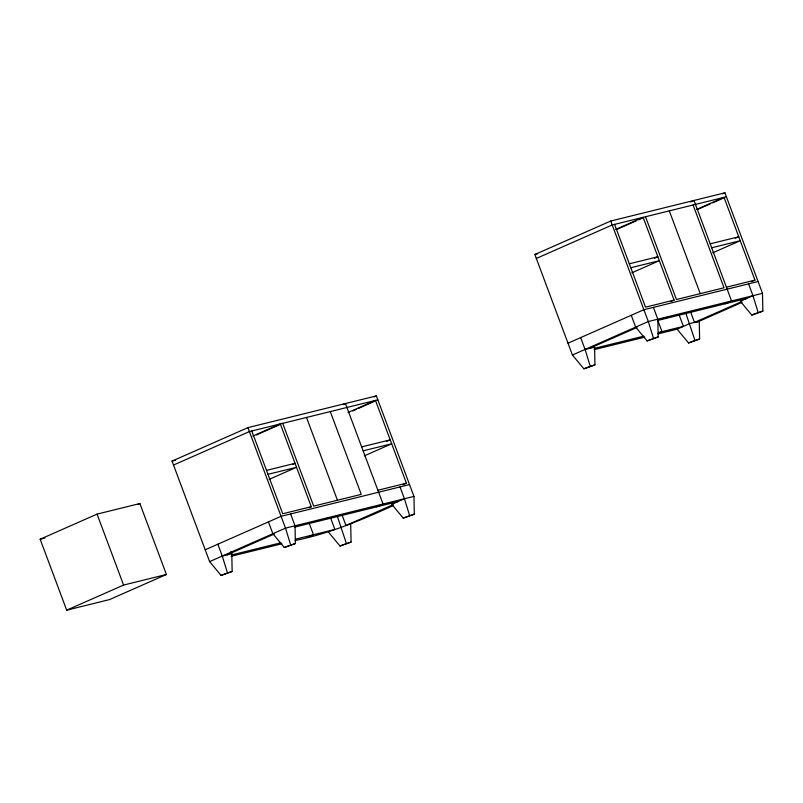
<?xml version="1.0" encoding="UTF-8"?>
<svg xmlns="http://www.w3.org/2000/svg" width="803" height="803" viewBox="0 0 803 803"><rect width="100%" height="100%" fill="white"/><g stroke="black" fill="none" stroke-linecap="round" stroke-linejoin="round"><path stroke-width="1.2" d="M580.659 337.611L585.076 349.446L594.591 347.087L594.943 364.843L583.861 368.808L572.429 355.016L534.848 254.511L610.732 221.026L724.918 192.82L762.499 293.336L762.85 311.082L751.769 315.047L740.336 301.266L752.983 295.685L748.557 283.861M536.324 258.456L612.207 224.97L726.394 196.765M615.7 229.437L643.133 217.332L674.078 300.101L670.656 301.617M616.935 229.357L636.367 220.775M638.656 219.771L642.079 218.255M690.59 201.965L693.993 200.459L731.573 300.974L725.25 303.765M722.65 193.824L724.918 192.82M696.572 209.463L724.015 197.357L754.961 280.127L751.528 281.642M697.807 209.372L710.384 203.832M712.673 202.818L722.961 198.281M230.983 551.541L231.786 553.689L232.137 571.435L221.056 575.4L209.623 561.618L172.043 461.103L247.926 427.628L376.376 395.899L413.957 496.405L414.308 514.161L403.226 518.126L391.794 504.334L404.441 498.753L400.024 486.929M173.518 465.047L249.402 431.562L377.852 399.834M654.445 258.265L657.868 256.749L629.321 263.796M252.885 436.029L280.327 423.924L311.273 506.703L308.984 507.707M256.408 434.945L280.418 424.345M631.911 272.789L659.343 260.684L630.797 267.74M343.192 404.531L345.451 403.538L383.031 504.043L376.707 506.834M40.15 539.225L97.063 514.111L139.883 503.541L166.412 574.486L109.499 599.6L66.679 610.18L40.15 539.225L44.908 538.05M374.118 396.893L376.376 395.899M735.317 238.28L738.75 236.775L710.203 243.821M137.604 504.545L139.883 503.541M348.04 412.531L375.473 400.426L406.418 483.195L402.996 484.711M352.708 410.935L356.13 409.42M358.419 408.416L374.419 401.349M712.783 252.815L740.225 240.709L711.679 247.766M292.774 464.355L295.062 463.341L266.516 470.397M568.012 343.192L643.896 309.717L758.072 281.512M269.095 479.391L296.538 467.286L267.991 474.332M572.429 355.016L648.312 321.541L762.499 293.336M589.834 348.261L637.05 327.433M386.785 441.359L390.208 439.843L361.661 446.89M364.251 455.893L391.683 443.788L363.137 450.834M657.798 333.526L662.013 331.669L657.587 319.845M583.861 368.808L594.943 364.843M631.248 315.298L635.665 327.122L647.108 340.904L658.189 336.939L657.828 319.192L653.411 307.368M658.189 336.939L647.108 340.904M677.1 329.17L689.747 323.589L699.262 321.24L699.614 338.986L688.532 342.951L677.1 329.17L658.069 333.867M741.721 301.577L694.505 322.415L690.48 311.664M697.155 322.164L741.982 302.39M66.679 610.18L123.592 585.066L166.412 574.486M205.197 549.794L281.08 516.309L409.54 484.58M688.532 342.951L699.614 338.986M751.769 315.047L762.85 311.082M209.623 561.618L285.507 528.133L413.957 496.405M227.028 554.863L274.245 534.025M221.056 575.4L232.137 571.435M268.433 521.89L272.859 533.714L284.292 547.495L295.374 543.531L295.022 525.784L290.596 513.96M307.147 537.528L313.471 534.738L309.055 522.914M295.374 543.531L284.292 547.495M295.092 540.509C329.501 533.593 361.631 520.003 393.44 505.458M393.179 504.655L345.963 525.483L341.948 514.733M328.557 532.238L339.99 546.02L351.072 542.055L350.72 524.309M403.226 518.126L414.308 514.161M351.072 542.055L339.99 546.02M534.848 254.511L537.267 253.919M674.078 300.101L645.532 307.158L614.586 224.378M726.414 287.183L754.961 280.127M662.345 318.671L669.481 316.904M657.547 320.487L746.66 298.475M594.31 348.392L643.876 336.146M658.38 332.562L683.423 326.379L678.997 314.555M594.029 349.686L644.809 337.14M172.043 461.103L175.656 460.219M311.273 506.703L282.726 513.749L251.781 430.98M377.882 490.252L406.418 483.195M326.891 518.507L330.465 517.624L334.881 529.448L295.384 539.204M294.721 527.089L398.117 501.544M217.844 544.213L222.27 556.037L231.786 553.689M231.485 554.993L280.92 542.778M231.194 556.288L281.833 543.782M693.089 204.996L724.035 287.765L676.457 299.519L645.512 216.74M669.3 210.868L700.246 293.637M685.722 312.839L694.856 340.161M610.732 221.026L648.312 321.541L653.431 338.113M330.274 411.588L361.23 494.367L313.652 506.111L282.706 423.342M306.495 417.47L337.441 500.239M337.19 515.907L346.314 543.23M247.926 427.628L285.507 528.133L290.616 544.705M97.063 514.111L123.592 585.066M752.983 295.685L758.092 312.257M585.076 349.446L590.185 366.017M404.441 498.753L409.56 515.335M222.27 556.037L227.379 572.609"/></g></svg>
